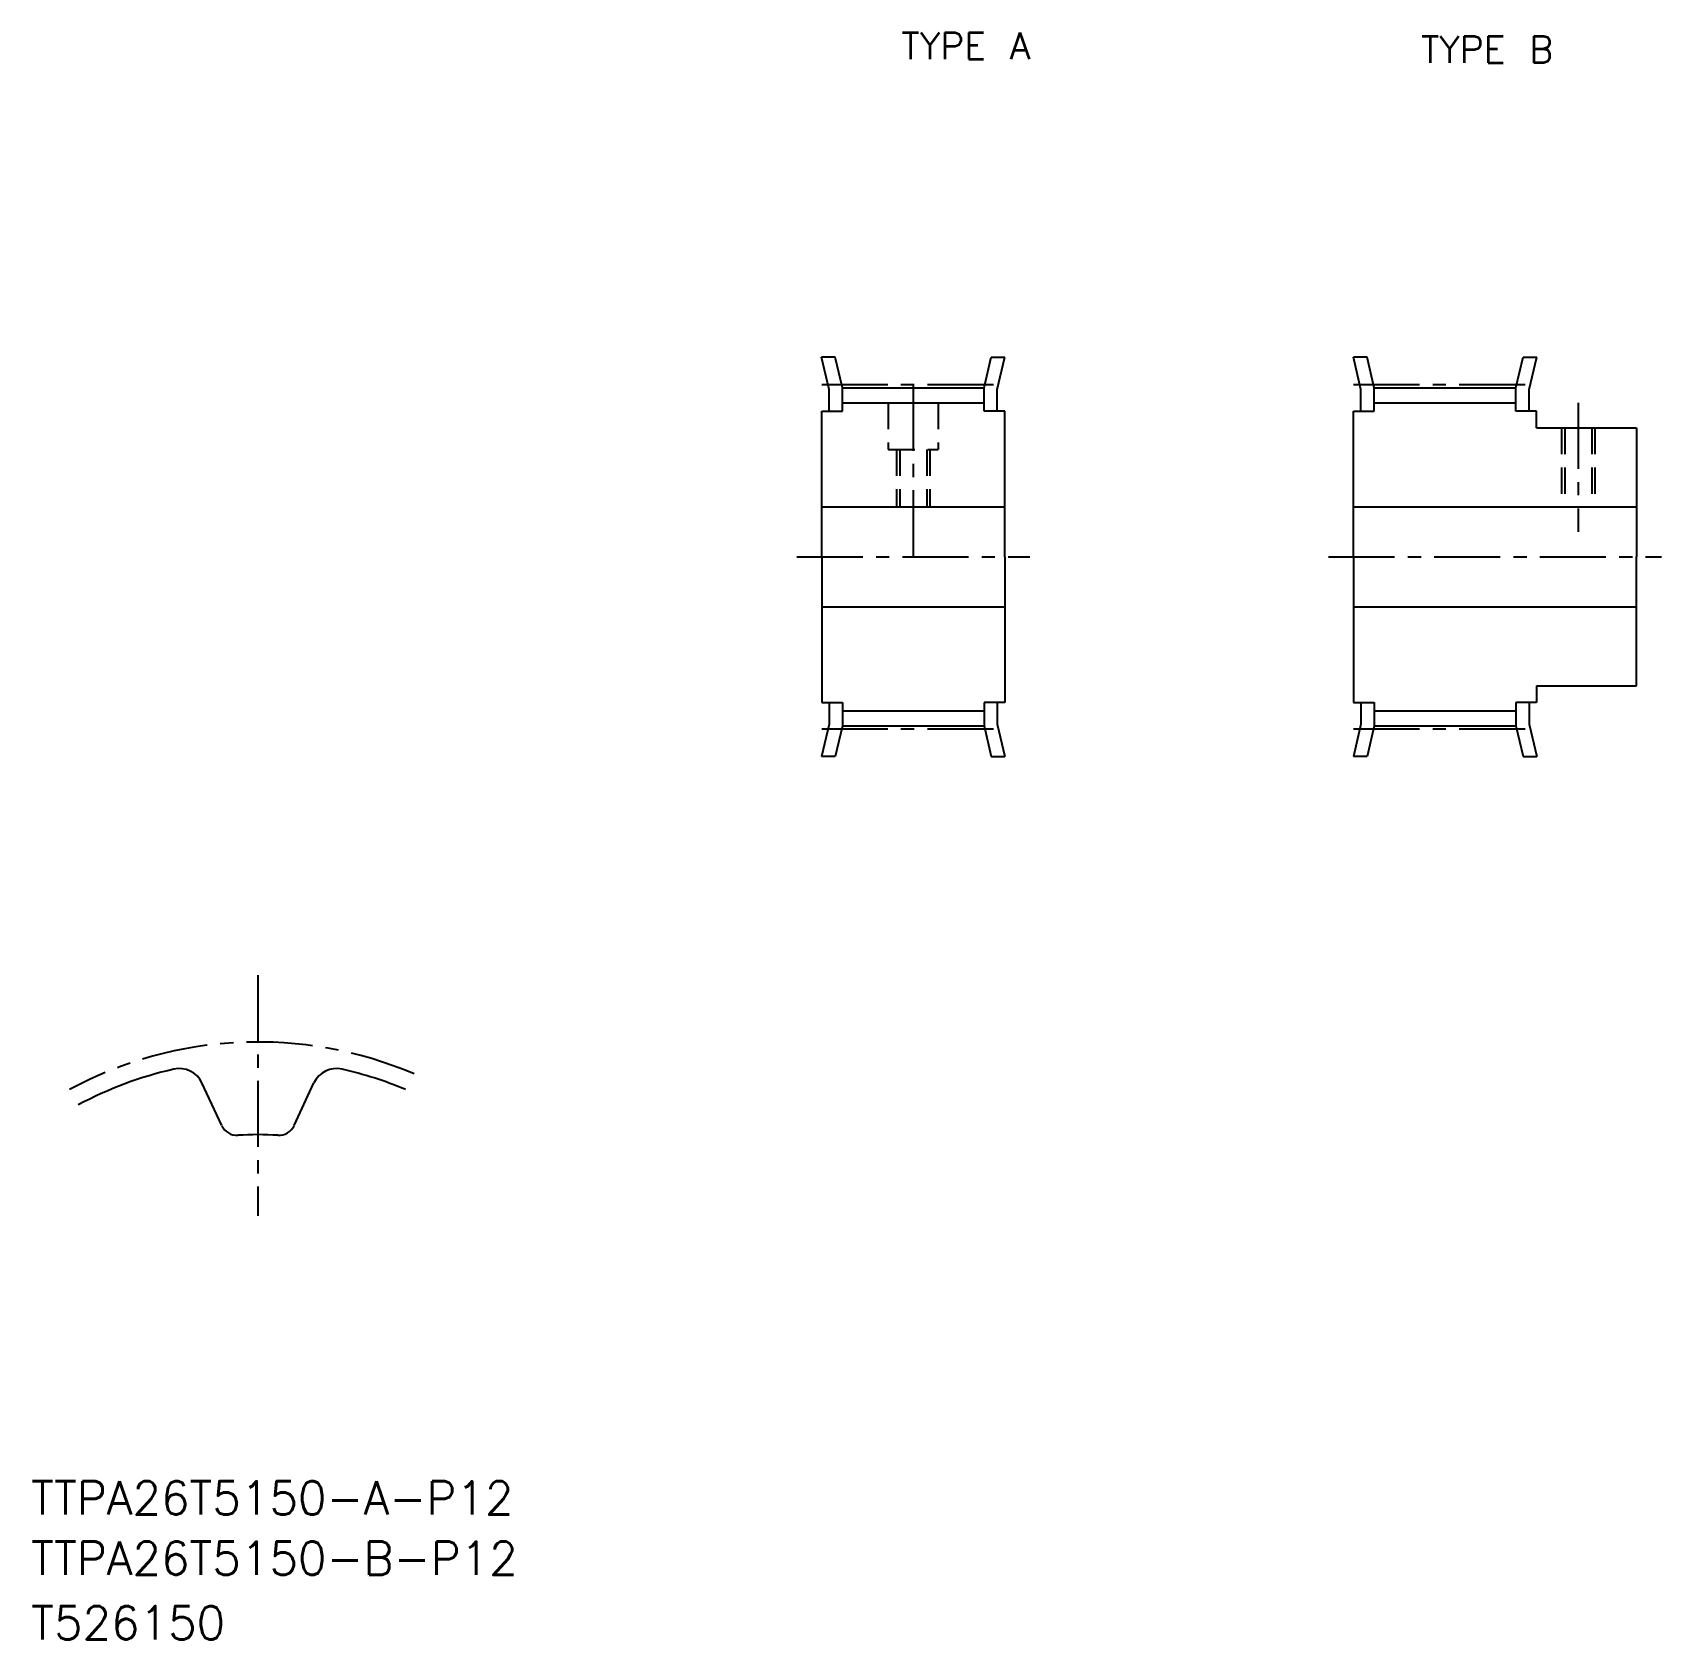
# Model space of a CAD drawing. Extents: x 10 to 206, y 10 to 203.
import ezdxf

# ---------------------------------------------------------------- set-up
doc = ezdxf.new("R2010")
doc.units = 0
doc.header["$LTSCALE"] = 0.25
doc.linetypes.add('CENTER', pattern=[50.8, 31.75, -6.35, 6.35, -6.35])
doc.linetypes.add('DASHED', pattern=[19.05, 12.7, -6.35])
doc.layers.get('0').update_dxf_attribs({"linetype": 'CONTINUOUS'})
doc.layers.add('CENTER', color=1, linetype='CENTER')
doc.styles.get("Standard").update_dxf_attribs({"font": 'txt.shx'})

msp = doc.modelspace()

# ---------------------------------------------------------------- linework, layer by layer
for p, q in [((105.88, 160.22), (104.97, 164.1)), ((106.61, 164.1), (104.97, 164.1)), ((107.48, 160.4), (106.61, 164.1)), ((124.48, 160.4), (125.35, 164.1)), ((125.35, 164.1), (126.99, 164.1)), ((126.08, 160.22), (126.99, 164.1)), ((169.77, 160.22), (168.86, 164.1)), ((170.5, 164.1), (168.86, 164.1)), ((171.37, 160.4), (170.5, 164.1)), ((188.37, 160.4), (189.24, 164.1)), ((189.24, 164.1), (190.88, 164.1)), ((189.97, 160.22), (190.88, 164.1)), ((105.88, 157.6), (105.88, 160.22)), ((107.48, 157.6), (107.48, 160.4)), ((107.48, 160.4), (124.48, 160.4)), ((107.48, 158.6), (124.48, 158.6)), ((124.48, 157.6), (124.48, 160.4)), ((126.08, 157.6), (126.08, 160.22)), ((169.77, 157.6), (169.77, 160.22)), ((171.37, 160.4), (188.37, 160.4)), ((171.37, 157.6), (171.37, 160.4)), ((171.37, 158.6), (188.37, 158.6)), ((188.37, 157.6), (188.37, 160.4)), ((189.97, 157.6), (189.97, 160.22)), ((104.98, 140.1), (104.98, 157.6)), ((104.98, 157.6), (107.48, 157.6)), ((126.98, 157.6), (124.48, 157.6)), ((126.98, 140.1), (126.98, 157.6)), ((168.87, 140.1), (168.87, 157.6)), ((168.87, 157.6), (171.37, 157.6)), ((190.87, 157.6), (188.37, 157.6)), ((190.87, 155.6), (190.87, 157.6)), ((190.87, 155.6), (202.87, 155.6)), ((202.87, 155.6), (202.87, 140.1)), ((104.98, 146.1), (126.98, 146.1)), ((168.87, 146.1), (202.87, 146.1)), ((104.98, 140.1), (104.98, 122.6)), ((126.98, 140.1), (126.98, 122.6)), ((168.87, 140.1), (168.87, 122.6)), ((202.87, 124.6), (202.87, 140.1)), ((104.98, 134.1), (126.98, 134.1)), ((168.87, 134.1), (202.87, 134.1)), ((190.87, 124.6), (202.87, 124.6)), ((190.87, 124.6), (190.87, 122.6)), ((104.98, 122.6), (107.48, 122.6)), ((105.88, 122.6), (105.88, 119.99)), ((107.48, 122.6), (107.48, 119.8)), ((107.48, 121.6), (124.48, 121.6)), ((124.48, 122.6), (124.48, 119.8)), ((126.98, 122.6), (124.48, 122.6)), ((126.08, 122.6), (126.08, 119.99)), ((168.87, 122.6), (171.37, 122.6)), ((169.77, 122.6), (169.77, 119.99)), ((171.37, 122.6), (171.37, 119.8)), ((171.37, 121.6), (188.37, 121.6)), ((188.37, 122.6), (188.37, 119.8)), ((190.87, 122.6), (188.37, 122.6)), ((189.97, 122.6), (189.97, 119.99)), ((105.88, 119.99), (104.97, 116.1)), ((107.48, 119.8), (106.61, 116.1)), ((107.48, 119.8), (124.48, 119.8)), ((124.48, 119.8), (125.35, 116.1)), ((126.08, 119.99), (126.99, 116.1)), ((169.77, 119.99), (168.86, 116.1)), ((171.37, 119.8), (170.5, 116.1)), ((171.37, 119.8), (188.37, 119.8)), ((188.37, 119.8), (189.24, 116.1)), ((189.97, 119.99), (190.88, 116.1)), ((106.61, 116.1), (104.97, 116.1)), ((125.35, 116.1), (126.99, 116.1)), ((170.5, 116.1), (168.86, 116.1)), ((189.24, 116.1), (190.88, 116.1)), ((32.91, 71.74), (30.52, 76.87)), ((41.59, 71.74), (43.98, 76.87))]:
    msp.add_line(p, q)
at = {"color": 3, "linetype": 'DASHED'}
for p, q in [((112.98, 158.6), (112.98, 153)), ((118.98, 158.6), (118.98, 153)), ((193.87, 155.6), (193.87, 146.1)), ((194.25, 155.6), (194.25, 146.1)), ((197.49, 155.6), (197.49, 146.1)), ((197.87, 155.6), (197.87, 146.1)), ((112.98, 153), (118.98, 153)), ((113.98, 153), (113.98, 146.1)), ((114.36, 153), (114.36, 146.1)), ((117.6, 153), (117.6, 146.1)), ((117.98, 153), (117.98, 146.1))]:
    msp.add_line(p, q, dxfattribs=at)
for centre, radius, start, end in [((37.25, 34.04), 45.62, 102.8128, 118.2365), ((27.8, 75.6), 3, 25, 102.8128), ((46.7, 75.6), 3, 77.1872, 155), ((37.25, 34.04), 45.62, 67.1553, 77.1872), ((34.72, 72.58), 2, 205, 273.7512), ((37.25, 34.04), 36.62, 86.2488, 93.7512), ((39.78, 72.58), 2, 266.2488, 335)]:
    msp.add_arc(centre, radius, start, end)
at = {"layer": 'CENTER'}
for p, q in [((104.98, 160.79), (126.98, 160.79)), ((115.98, 160.79), (115.98, 140.1)), ((168.87, 160.79), (190.87, 160.79)), ((195.87, 158.6), (195.87, 143.1)), ((101.98, 140.1), (129.98, 140.1)), ((165.87, 140.1), (205.87, 140.1)), ((104.98, 119.41), (126.98, 119.41)), ((168.87, 119.41), (190.87, 119.41))]:
    msp.add_line(p, q, dxfattribs=at)
at = {"layer": 'CENTER', "color": 1, "linetype": 'CENTER'}
msp.add_line((37.25, 89.82), (37.25, 60.91), dxfattribs=at)
msp.add_arc((37.25, 34.04), 47.75, 66.8722, 118.3317, dxfattribs=at)

# ---------------------------------------------------------------- texts
for s, height, p in [('TYPE A', 3.2, (114.56, 199.9)), ('TYPE B', 3.2, (176.97, 199.48)), ('TTPA26T5150-A-P12', 4, (10, 25)), ('TTPA26T5150-B-P12', 4, (10, 17.76)), ('T526150', 4, (10, 10))]:
    msp.add_text(s, height=height).set_placement(p)

doc.saveas('drawing.dxf')
